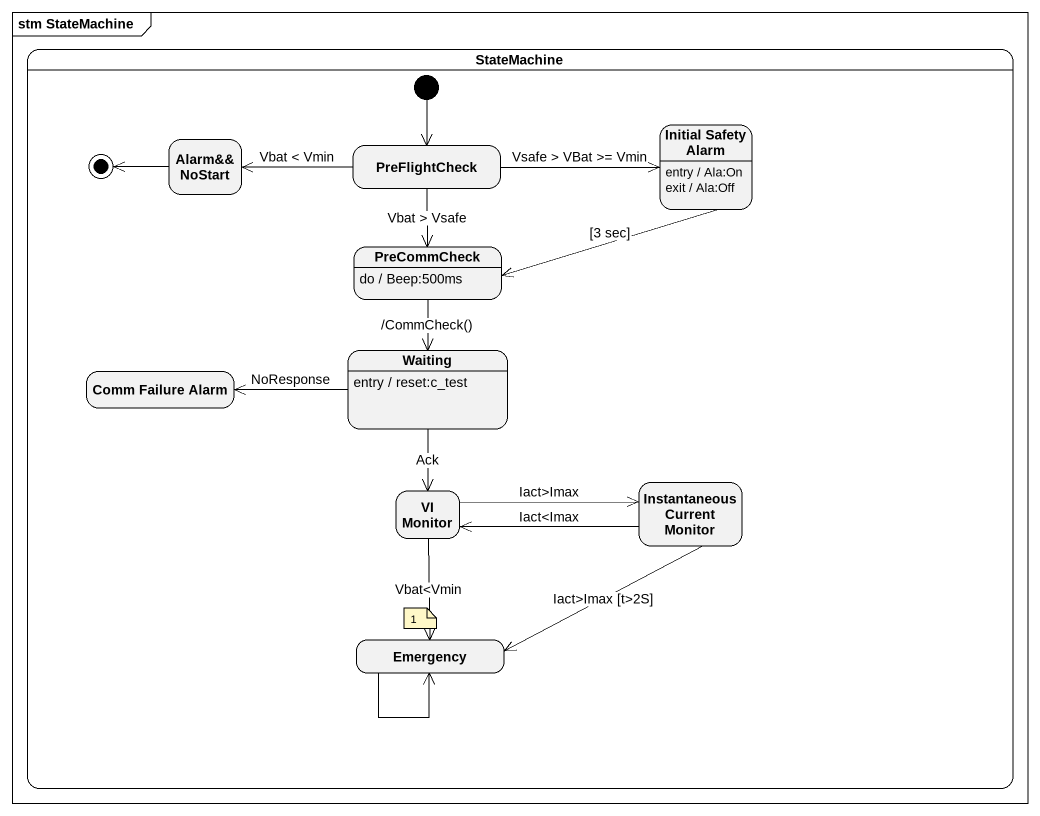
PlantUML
@startuml
mainframe stm StateMachine
hide empty description
state StateMachine {
  state "Alarm&& NoStart" as Alarm_NoStart
  state PreFlightCheck
  state "Initial Safety Alarm" as Initial_Safety_Alarm
  Initial_Safety_Alarm : entry / Ala:On
  Initial_Safety_Alarm : exit / Ala:Off
  state PreCommCheck
  PreCommCheck : do / Beep:500ms
  state "Comm Failure Alarm" as Comm_Failure_Alarm
  state Waiting
  Waiting : entry / reset:c_test
  state "VI Monitor" as VI_Monitor
  state "Instantaneous Current Monitor" as Instantaneous_Current
  state Emergency
  [*] --> PreFlightCheck
  Alarm_NoStart -left-> [*]
}
PreFlightCheck -left-> Alarm_NoStart : Vbat < Vmin
PreFlightCheck -right-> Initial_Safety_Alarm : Vsafe > VBat >= Vmin
PreFlightCheck --> PreCommCheck : Vbat > Vsafe
Initial_Safety_Alarm -left-> PreCommCheck : [3 sec]
PreCommCheck --> Waiting : /CommCheck()
Waiting -left-> Comm_Failure_Alarm : NoResponse
Waiting --> VI_Monitor : Ack
VI_Monitor -right-> Instantaneous_Current : Iact>Imax
VI_Monitor --> Emergency : Vbat<Vmin
Instantaneous_Current -left-> VI_Monitor : Iact<Imax
Instantaneous_Current -left-> Emergency : Iact>Imax [t>2S]
Emergency --> Emergency
note as N1
  1
end note
@enduml
